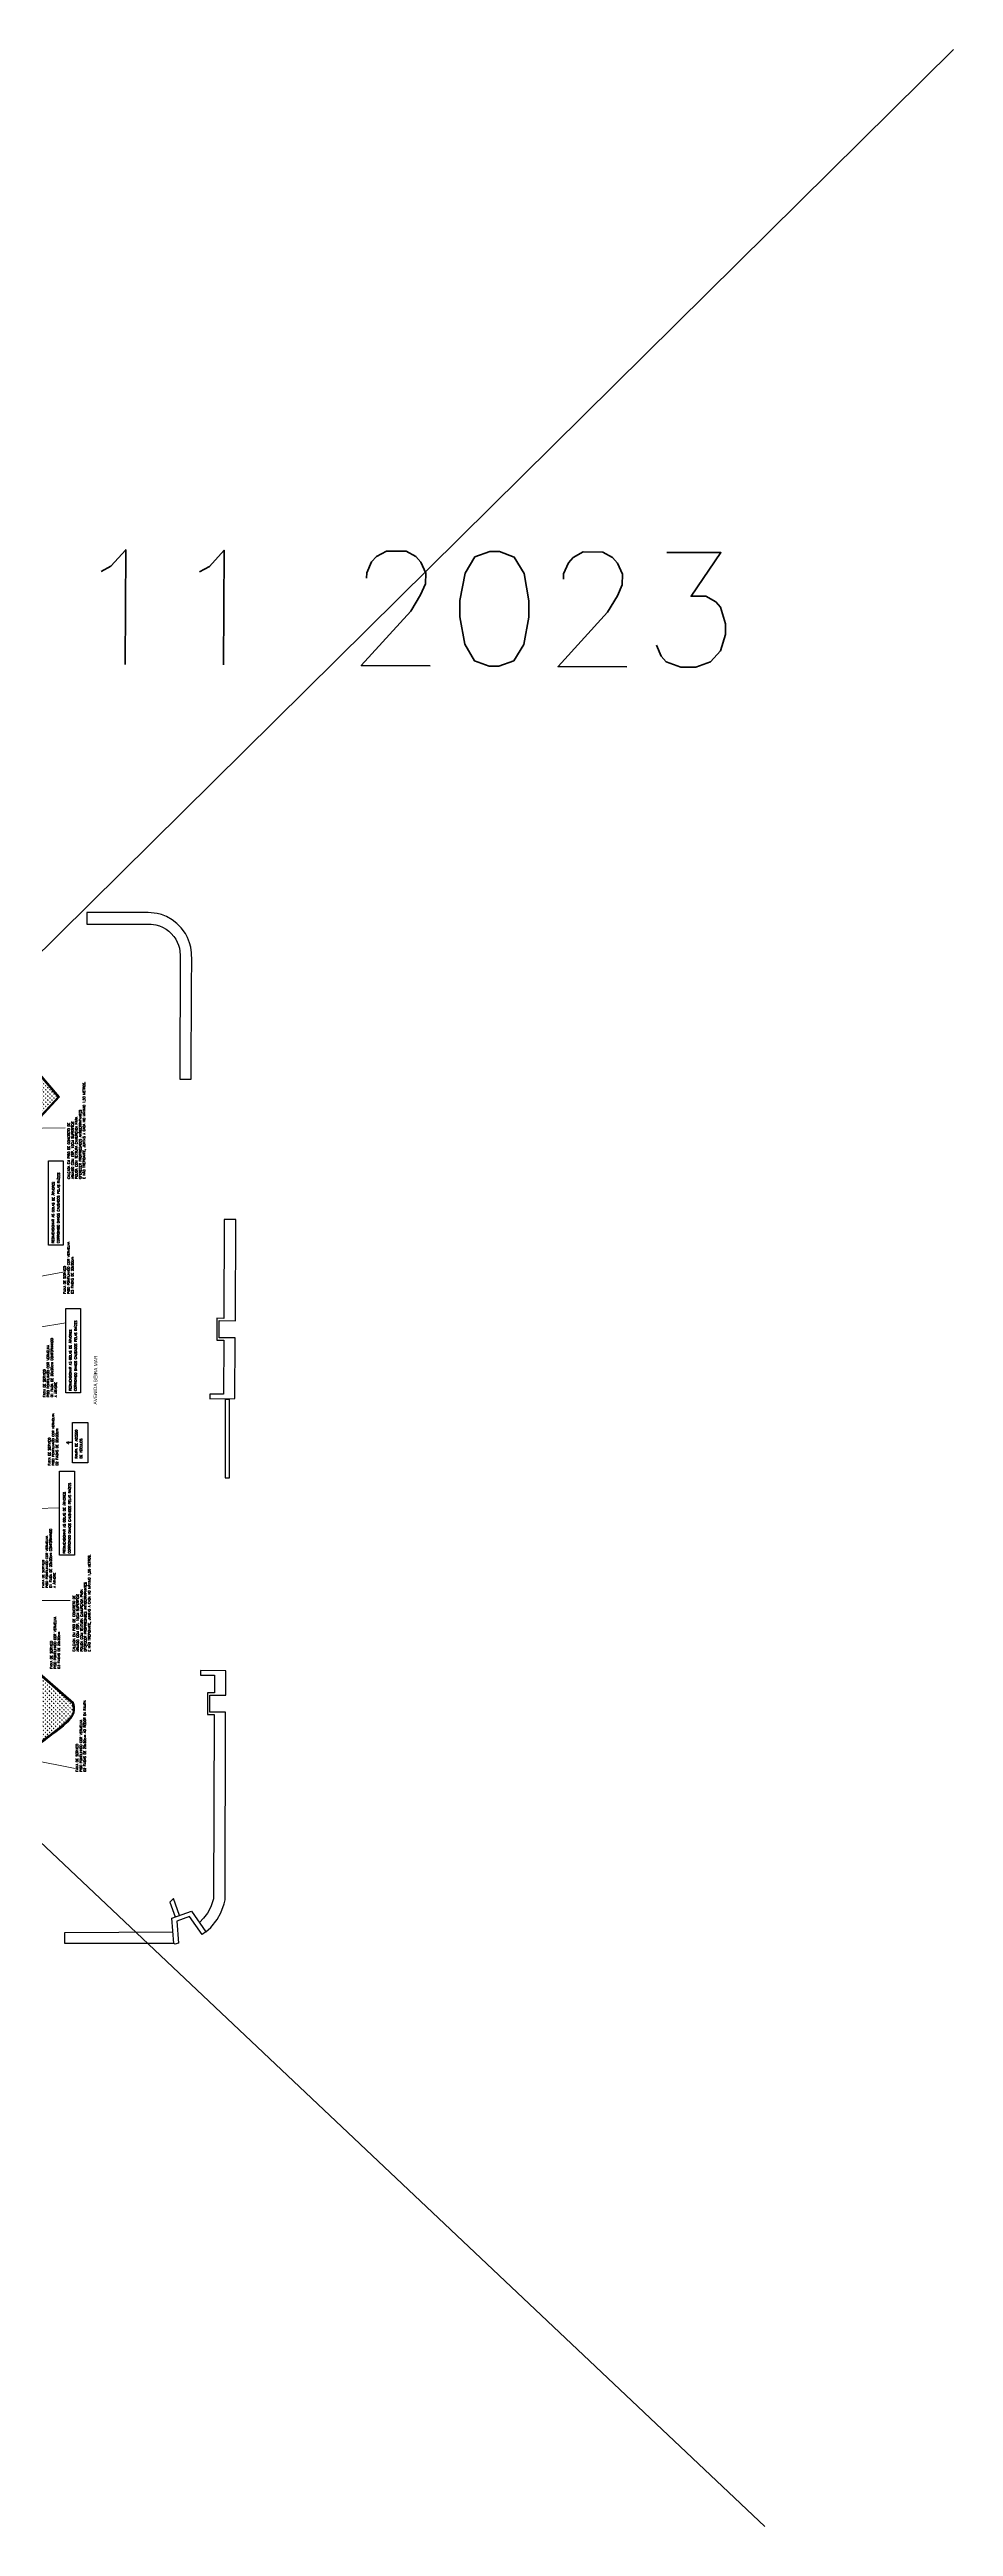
# Model space of a CAD drawing. Extents: x -1057 to 3416, y -340 to 4111.
# Drawn here: x 2361.9 to 2440.7, y -114.2 to 101.6 of the extents above; entities that cross this region are included whole.
import ezdxf

# ---------------------------------------------------------------- set-up
doc = ezdxf.new("R2010")
doc.units = 0
doc.header["$LTSCALE"] = 50
doc.linetypes.add('CONTINU', pattern=[0])
doc.linetypes.add('DGN Style 1', pattern=[0.003115, 5.18318e-06, -0.00311])
doc.layers.add('0.1', color=8, linetype='Continuous', lineweight=13)
doc.layers.add('Margem A3', color=8, linetype='DGN Style 1', lineweight=0)
doc.layers.add('GRAMA', color=90, linetype='Continuous')
doc.layers.add('medir projeto', color=6, linetype='Continuous')
doc.styles.add('60x100', font='romans.shx', dxfattribs={"height": 0.2})
doc.styles.add('80X50', font='romans.shx')
doc.styles.add('ROBERTO', font='swissek.ttf')
doc.styles.get("Standard").update_dxf_attribs({"font": 'romans.shx'})

msp = doc.modelspace()

# ---------------------------------------------------------------- hatches: boundary and pattern name
at = {"layer": 'GRAMA'}
h = msp.add_hatch(dxfattribs=at)
h.set_pattern_fill('GRASS', color=256, scale=0.01, angle=90.06446)
h.set_pattern_definition([(180.064457, (2735.69893, -447.67178), (-0.179402955, -0.179807063), [0.047625, -0.31158524]), (135.064457, (2735.69893, -447.67178), (-0.17940295, -0.17980706), [0.047625, -0.206375]), (225.064457, (2735.69893, -447.67178), (0.17980706, -0.17940295), [0.047625, -0.206375])])
h.paths.add_polyline_path([(2360.417, 12.948, -0.1016812), (2360.726, 11.41), (2360.719, 8.345), (2362.598, 10.378)])
h = msp.add_hatch(dxfattribs=at)
h.set_pattern_fill('GRASS', color=256, scale=0.01, angle=90.06446)
h.set_pattern_definition([(180.064457, (2530.71009, -476.769), (-0.179402955, -0.17980706), [0.047625, -0.31158524]), (135.06446, (2530.7101, -476.769), (-0.17940295, -0.17980706), [0.047625, -0.206375]), (225.06446, (2530.7101, -476.769), (0.17980706, -0.17940295), [0.047625, -0.206375])])
edge = h.paths.add_edge_path()
edge.add_line((2358.881, -46.046), (2359.422, -46.818))
edge.add_arc((2359.586, -46.704), 0.2, 574.97448, 666.61332)
edge.add_line((2359.705, -46.864), (2361.009, -45.895))
edge.add_spline(control_points=[(2361.009, -45.895), (2361.017, -45.889), (2361.025, -45.883), (2361.033, -45.877)], knot_values=[7.2783825, 7.2783825, 7.2783825, 7.2783825, 7.308803, 7.308803, 7.308803, 7.308803], degree=3, periodic=0)
edge.add_spline(control_points=[(2361.033, -45.877), (2361.04, -45.871), (2361.048, -45.866), (2361.633, -45.438), (2361.851, -45.272), (2362.251, -44.97), (2362.432, -44.835), (2362.803, -44.559), (2362.991, -44.417), (2363.336, -44.116), (2363.706, -43.742), (2363.909, -43.445), (2363.971, -43.309), (2364.018, -43.066), (2364.017, -42.961), (2363.984, -42.731), (2363.954, -42.609), (2363.92, -42.482), (2363.92, -42.48), (2363.919, -42.478)], knot_values=[7.308803, 7.308803, 7.308803, 7.308803, 7.3380579, 7.3380579, 8.1539206, 8.1539206, 8.7806182, 8.7806182, 9.4073159, 9.4073159, 10.0573988, 10.0573988, 10.577972, 10.577972, 10.9528723, 10.9528723, 11.3277726, 11.3277726, 11.3335735, 11.3335735, 11.3335735, 11.3335735], degree=3, periodic=0)
edge.add_line((2363.919, -42.478), (2360.601, -39.598))
edge.add_line((2360.601, -39.598), (2360.594, -41.628))
edge.add_line((2360.594, -41.628), (2360.795, -41.632))
edge.add_arc((2360.981, -41.72), 0.205, 379.61662, 514.55183, ccw=False)
edge.add_arc((2360.981, -41.58), 0.205, 564.85029, 699.7855, ccw=False)
edge.add_line((2360.795, -41.667), (2360.593, -41.669))
edge.add_line((2360.593, -41.669), (2360.588, -43.178))
edge.add_arc((2355.787, -42.263), 4.888, 669.28353, 709.21272, ccw=False)

# ---------------------------------------------------------------- linework, layer by layer
at = {"layer": '0.1', "color": 7}
for points in [[(2359.297, 7.629), (2363.273, 7.678)], [(2360.716, -5.323), (2363.088, -4.907)], [(2360.87, -9.726), (2363.323, -9.318)], [(2360.782, -25.479), (2362.797, -25.438)], [(2358.86, -33.501), (2363.723, -33.498)], [(2356.379, -46.591), (2364.146, -48.137)]]:
    msp.add_lwpolyline(points, dxfattribs=at)
at = {"layer": 'Margem A3', "color": 7, "linetype": 'CONTINU', "lineweight": -2}
for p, q in [((2362.792, 10.368), (2360.27, 13.348)), ((2362.659, 10.371), (2360.461, 12.968)), ((2360.777, 8.341), (2362.659, 10.371)), ((2360.777, 8.194), (2362.792, 10.368)), ((2363.397, -19.746), (2363.596, -19.647)), ((2363.926, -19.746), (2363.397, -19.746)), ((2363.397, -19.746), (2363.596, -19.845)), ((2363.919, -42.478), (2360.601, -39.598)), ((2364.009, -42.427), (2360.602, -39.456))]:
    msp.add_line(p, q, dxfattribs=at)
msp.add_lwpolyline([(2363.926, -21.503), (2363.926, -17.988), (2365.247, -17.988), (2365.247, -21.503)], close=True, dxfattribs=at)
for points, knots in [([(2360.868, -46), (2360.954, -45.937), (2360.974, -45.922), (2360.995, -45.906), (2361.008, -45.896), (2361.02, -45.887), (2361.033, -45.877), (2361.04, -45.871), (2361.048, -45.866), (2361.633, -45.438), (2361.851, -45.272), (2362.251, -44.97), (2362.432, -44.835), (2362.803, -44.559), (2362.991, -44.417), (2363.336, -44.116), (2363.706, -43.742), (2363.909, -43.445), (2363.971, -43.309), (2364.018, -43.066), (2364.017, -42.961), (2363.984, -42.731), (2363.954, -42.609), (2363.92, -42.482), (2363.92, -42.48), (2363.919, -42.478)], [7.181239, 7.181239, 7.181239, 7.181239, 7.2606553, 7.2606553, 7.2606553, 7.308803, 7.308803, 7.308803, 7.3380579, 7.3380579, 8.1539206, 8.1539206, 8.7806182, 8.7806182, 9.4073159, 9.4073159, 10.0573988, 10.0573988, 10.577972, 10.577972, 10.9528723, 10.9528723, 11.3277726, 11.3277726, 11.3335735, 11.3335735, 11.3335735, 11.3335735]), ([(2360.927, -46.081), (2360.964, -46.054), (2361, -46.027), (2361.035, -46.001), (2361.778, -45.453), (2362.72, -44.737), (2364.299, -43.53), (2364.064, -42.634), (2364.009, -42.427)], [7.1652016, 7.1652016, 7.1652016, 7.1652016, 7.2340736, 7.2340736, 7.2340736, 8.6922759, 10.742371, 11.3592575, 11.3592575, 11.3592575, 11.3592575])]:
    msp.add_open_spline(points, degree=3, knots=knots, dxfattribs=at)
at = {"layer": 'medir projeto', "color": 5, "linetype": 'CONTINU', "lineweight": -2}
for p, q in [((2234.603, -102.131), (2440.695, 101.627)), ((2205.005, 92.863), (2424.251, -114.182))]:
    msp.add_line(p, q, dxfattribs=at)
for points in [[(2374.268, 11.915), (2374.298, 20.178), (2374.306, 22.271), (2374.296, 22.934), (2374.224, 23.424), (2374.127, 23.789), (2373.946, 24.25), (2373.758, 24.601), (2373.398, 25.099), (2373.019, 25.484), (2372.615, 25.794), (2372.104, 26.08), (2371.665, 26.251), (2371.301, 26.347), (2370.499, 26.431), (2365.171, 26.43), (2365.171, 25.431), (2370.772, 25.423), (2371.175, 25.361), (2371.506, 25.263), (2371.759, 25.155), (2372.067, 24.98), (2372.31, 24.8), (2372.52, 24.608), (2372.742, 24.351), (2372.91, 24.105), (2373.044, 23.856), (2373.155, 23.586), (2373.232, 23.323), (2373.282, 23.056), (2373.308, 22.689), (2373.268, 11.92), (2374.268, 11.915)], [(2378.079, -15.918), (2378.107, -10.621), (2376.7, -10.619), (2376.705, -9.12), (2378.112, -9.125), (2378.143, -0.321), (2377.143, -0.318), (2377.112, -8.921), (2376.501, -8.919), (2376.495, -10.819), (2377.106, -10.822), (2377.08, -15.526), (2375.873, -15.534), (2375.873, -15.934), (2378.079, -15.918)], [(2375.547, -62.383), (2375.978, -61.983), (2376.514, -61.307), (2376.843, -60.718), (2377.131, -59.932), (2377.211, -59.587), (2377.25, -43.244), (2375.876, -43.241), (2375.879, -41.742), (2377.275, -41.751), (2377.282, -39.62), (2375.067, -39.609), (2375.065, -40.008), (2376.283, -40.015), (2376.279, -41.543), (2375.677, -41.542), (2375.673, -43.44), (2376.27, -43.442), (2376.212, -59.484), (2375.984, -60.192), (2375.689, -60.741), (2375.346, -61.192), (2374.972, -61.561)], [(2372.744, -63.386), (2363.242, -63.386), (2363.242, -62.43), (2372.668, -62.386)]]:
    msp.add_lwpolyline(points, dxfattribs=at)
at = {"layer": 'medir projeto', "color": 7, "linetype": 'CONTINU', "lineweight": -2}
for points in [[(2361.823, -2.538), (2361.823, 4.804), (2363.115, 4.804), (2363.115, -2.538)], [(2363.323, -15.415), (2363.323, -8.073), (2364.616, -8.073), (2364.616, -15.415)], [(2362.797, -29.564), (2362.797, -22.222), (2364.089, -22.222), (2364.089, -29.564)]]:
    msp.add_lwpolyline(points, close=True, dxfattribs=at)
at = {"layer": 'medir projeto', "color": 5, "linetype": 'CONTINU', "lineweight": -2}
for points in [[(2377.213, -22.805), (2377.607, -22.805), (2377.607, -16.001), (2377.213, -16.001)], [(2372.868, -61.077), (2373.244, -60.942), (2372.716, -59.464), (2372.405, -59.784)], [(2372.85, -63.451), (2372.744, -63.386), (2372.575, -61.181), (2374.28, -60.571), (2375.547, -62.383), (2375.214, -62.605), (2374.127, -61.051), (2372.997, -61.455), (2373.143, -63.346)]]:
    msp.add_lwpolyline(points, close=True, dxfattribs=at)

# ---------------------------------------------------------------- texts
at = {"layer": '0.1', "color": 7}
for s, height, rotation, style, p in [('REDIMENSIONAR AS GOLAS DE ÁRVORES', 0.2, 89.71748, '80X50', (2362.318, -2.376)), ('CORRIGINDO DANOS CAUSADOS PELAS RAÍZES', 0.2, 89.71748, '80X50', (2362.775, -2.376)), ('REDIMENSIONAR AS GOLAS DE ÁRVORES', 0.2, 89.71748, '80X50', (2363.818, -15.253)), ('CORRIGINDO DANOS CAUSADOS PELAS RAÍZES', 0.2, 89.71748, '80X50', (2364.275, -15.253)), ('AVENIDA BEIRA MAR', 0.3, 89.44231, 'ROBERTO', (2366.052, -16.431)), ('CORRIGINDO DANOS CAUSADOS PELAS RAÍZES', 0.2, 89.71748, '80X50', (2363.749, -29.402)), ('REDIMENSIONAR AS GOLAS DE ÁRVORES', 0.2, 89.71748, '80X50', (2363.291, -29.402))]:
    msp.add_text(s, height=height, rotation=rotation, dxfattribs=dict(at, style=style)).set_placement(p)
at = {"layer": '0.1', "color": 7, "char_height": 0.2, "attachment_point": 1, "rotation": 90, "style": '60x100'}
for s, insert in [('CALÇADA EM PISO DE CONCRETO DE \\PARMADO COM ESP. 10CM SUPERFÍCIE \\PPOLIDA COM TEXTURA CAMURÇADA PARA\\POFERECER PROPRIEDADES ANTIDERRAPANTES\\PE NÃO TREPIDANTE, JUNTAS A CADA NO MÁXIMO 1,50 METROS.', (2363.49, 3.22)), ('FAIXA DE SERVIÇO\\PPISO PONTILHADO COR VERMELHA \\P03 FIADAS DE 20x20cm', (2363.136, -6.786)), ('FAIXA DE SERVIÇO\\PPISO PONTILHADO COR VERMELHA \\P01 FIADA DE 20x20cm CONTORNANDO\\PA ÁRVORE', (2361.361, -15.786)), ('FAIXA DE SERVIÇO\\PPISO PONTILHADO COR VERMELHA \\P02 FIADAS DE 20x20cm', (2361.8, -21.741)), ('RAMPA DE ACESSO', (2364.149, -21.139)), ('DE VEÍCULOS', (2364.565, -21.139)), ('FAIXA DE SERVIÇO\\PPISO PONTILHADO COR VERMELHA \\P01 FIADA DE 20x20cm CONTORNANDO\\PA ÁRVORE', (2361.248, -32.401)), ('CALÇADA EM PISO DE CONCRETO DE \\PARMADO COM ESP. 10CM SUPERFÍCIE \\PPOLIDA COM TEXTURA CAMURÇADA PARA\\POFERECER PROPRIEDADES ANTIDERRAPANTES\\PE NÃO TREPIDANTE, JUNTAS A CADA NO MÁXIMO 1,50 METROS.', (2363.939, -37.956)), ('FAIXA DE SERVIÇO\\PPISO PONTILHADO COR VERMELHA \\P03 FIADAS DE 20x20cm', (2361.961, -39.451)), ('FAIXA DE SERVIÇO\\PPISO PONTILHADO COR VERMELHA \\P02 FIADAS DE 20x20cm AO REDOR DA RAMPA', (2364.216, -48.425))]:
    msp.add_mtext(s, dxfattribs=dict(at, insert=insert))
at = {"layer": 'Margem A3', "color": 7, "linetype": 'CONTINU', "lineweight": -2}
msp.add_text('CÓPIA 28 11 2023', height=10, rotation=359.72328, dxfattribs=at).set_placement((2294.374, 48.403))

doc.saveas('drawing.dxf')
